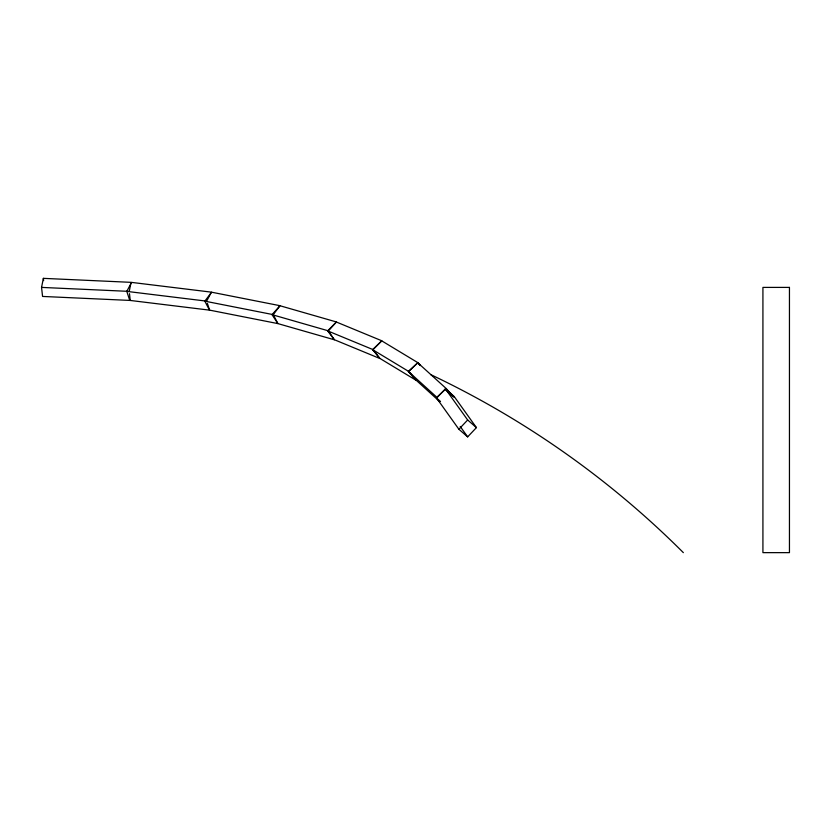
<?xml version="1.0" encoding="UTF-8"?>
<svg xmlns="http://www.w3.org/2000/svg" width="831" height="831" viewBox="0 0 831 831"><rect width="100%" height="100%" fill="white"/><g stroke="black" fill="none" stroke-linecap="round" stroke-linejoin="round"><path stroke-width="1.25" d="M41.55 287.401L43.368 278.354L131.059 282.343L129.241 291.39L41.55 287.401L42.568 296.438L130.259 300.438L129.491 293.655M126.79 291.39L131.558 282.395L211.417 292.148L206.639 301.154L126.79 291.39L129.761 300.396L209.62 310.15L207.386 303.398M204.831 301.154L211.583 292.2L280.005 305.694L273.254 314.648L204.831 301.154L209.443 310.098L277.855 323.591L334.28 339.765L329.086 331.849M272.017 314.648L279.995 305.746L336.42 321.961L328.432 330.863L272.017 314.648L277.866 323.55L273.254 314.648M436.607 398.08L445.374 388.815L454.142 396.439L476.423 427.612L467.656 436.877L458.889 429.263L436.607 398.08L440.503 401.466M458.889 429.263L467.656 419.998L445.374 388.815M327.632 330.863L336.358 322.013L381.813 340.783L373.088 349.633L327.632 330.863L334.353 339.713L379.809 358.483L373.088 349.633M372.589 349.633L408.696 371.447L415.988 380.224L379.881 358.41L372.589 349.633L381.741 340.855L417.848 362.659L420.278 365.588L417.796 362.773L408.385 371.447L416.04 380.11L439.744 401.622M408.696 371.447L417.848 362.659M453.903 397.26L446.247 388.586L436.836 397.26L408.385 371.447M467.656 419.998L476.423 427.612M417.796 362.773L446.247 388.586M445.364 389.51L452.957 396.397M460.229 426.48L467.656 436.877M43.368 278.354L43.628 280.608M430.759 374.625A905.634 905.634 0 0 1 683.352 552.646M789.45 287.401L762.92 287.401L762.92 552.646L789.45 552.646L789.45 287.401"/></g></svg>
